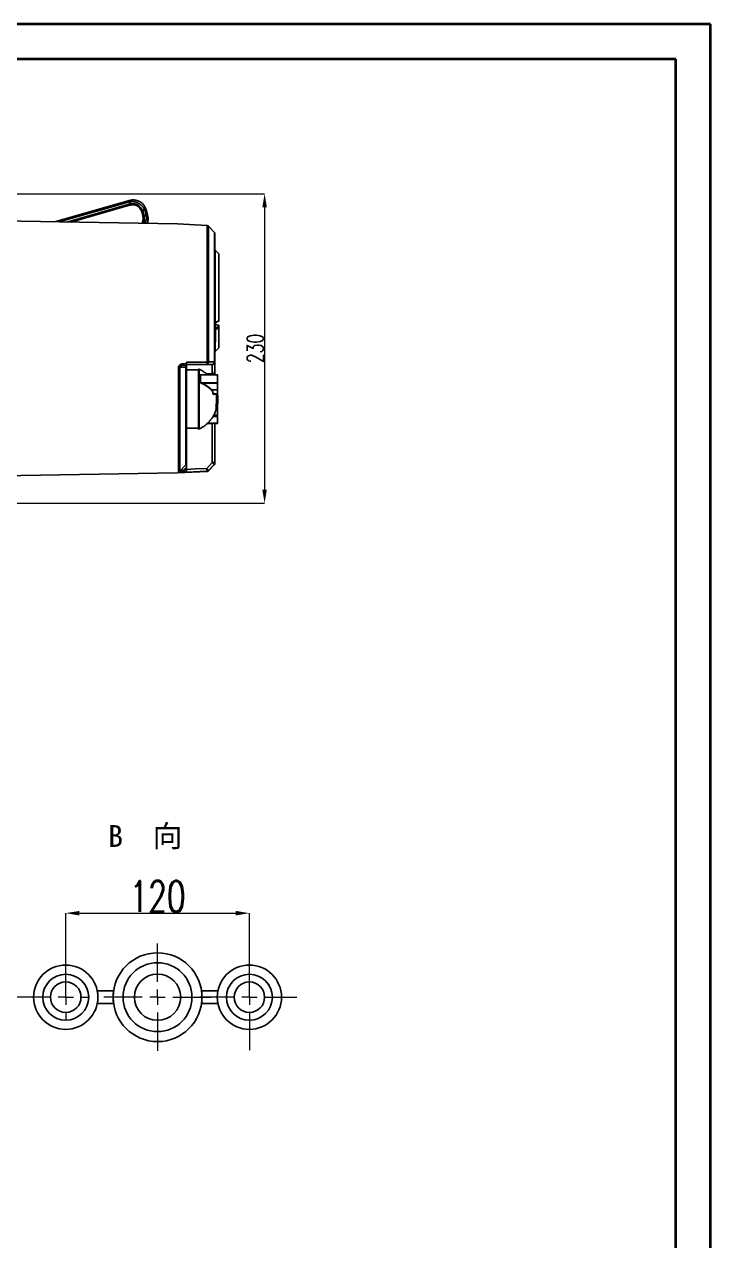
# Model space of a CAD drawing. Header units: millimetres. Extents: x 2251 to 4395, y 932 to 2449.
# Drawn here: x 3890 to 4395, y 1555 to 2449 of the extents above; entities that cross this region are included whole.
import ezdxf

# ---------------------------------------------------------------- set-up
doc = ezdxf.new("R2010")
doc.units = ezdxf.units.MM
doc.linetypes.add('CENTER2', pattern=[28.575, 19.05, -3.175, 3.175, -3.175])
for name, color, linetype, lineweight in [('AM_5', 3, 'Continuous', 25), ('AM_BOR', 7, 'Continuous', 50), ('FORMAT', 7, 'Continuous', 18), ('中心线', 1, 'CENTER2', 13), ('文字', 7, 'Continuous', 13), ('标注', 3, 'Continuous', 13), ('粗实线', 7, 'Continuous', 40)]:
    doc.layers.add(name, color=color, linetype=linetype, lineweight=lineweight)
doc.styles.add('SLDTEXTSTYLE1', font='txt.shx', dxfattribs={"width": 0.7, "bigfont": 'gbcbig.shx'})
doc.styles.add('STYLE1', font='txt.shx', dxfattribs={"width": 0.8, "height": 3, "bigfont": 'hzdx.shx'})
doc.dimstyles.new('SLDDIMSTYLE12$0', dxfattribs={"dimtxt": 12, "dimasz": 10, "dimexe": 0, "dimexo": 0.0625, "dimgap": 0.875, "dimtad": 1, "dimdec": 1, "dimlfac": 1.8, "dimrnd": 1e-09, "dimzin": 12, "dimdsep": 46, "dimtxsty": 'SLDTEXTSTYLE1', "dimcen": 0.09, "dimdle": 8.16, "dimclrd": 3, "dimclre": 3, "dimadec": 0, "dimazin": 3, "dimtfac": 1, "dimtdec": 1, "dimtofl": 0, "dimtmove": 0, "dimatfit": 3, "dimfxl": 0, "dimfrac": 2, "dimtolj": 1, "dimlwd": 5, "dimlwe": 5, "dimarcsym": 0})

# ---------------------------------------------------------------- blocks, each defined once
blk = doc.blocks.new('*D78')
at = {"layer": 'AM_5', "color": 3, "lineweight": 5, "transparency": 16777216}
blk.add_line((3871.39, 2324.04), (4066.81, 2324.04), dxfattribs=at)
at = {"layer": 'AM_5', "color": 3, "linetype": 'Continuous', "lineweight": 5, "transparency": 16777216}
for p, q in [((4066.81, 2314.04), (4066.81, 2106.61)), ((3871.39, 2096.61), (4066.81, 2096.61))]:
    blk.add_line(p, q, dxfattribs=at)
at = {"layer": 'AM_5', "color": 3, "transparency": 16777216}
for points in [[(4065.14, 2314.04), (4068.48, 2314.04), (4066.81, 2324.04)], [(4065.14, 2106.61), (4068.48, 2106.61), (4066.81, 2096.61)]]:
    blk.add_solid(points, dxfattribs=at)
at = {"layer": 'Defpoints', "color": 0, "transparency": 16777216}
for p in [(3871.33, 2324.04), (3871.33, 2096.61), (4066.81, 2096.61)]:
    blk.add_point(p, dxfattribs=at)
at = {"layer": 'AM_5', "color": 0, "transparency": 16777216, "insert": (4059.93, 2210.33), "char_height": 12, "attachment_point": 5, "rotation": 90, "style": 'SLDTEXTSTYLE1'}
blk.add_mtext('\\A1;230', dxfattribs=at)
blk = doc.blocks.new('rA3')
at = {"layer": '粗实线'}
for p, q in [((753.38, 421.26), (333.38, 421.26)), ((753.38, 124.26), (753.38, 421.26)), ((748.38, 416.26), (358.38, 416.26)), ((748.38, 129.26), (748.38, 416.26))]:
    blk.add_line(p, q, dxfattribs=at)
blk = doc.blocks.new('SW_CENTERMARKSYMBOL_14')
at = {"layer": 'FORMAT', "color": 0}
for p, q in [((0, 2), (0, 7)), ((-2, 0), (-7, 0)), ((0, 0), (-1, 0)), ((0, 0), (0, 1)), ((0, 0), (0, -1)), ((0, 0), (1, 0)), ((2, 0), (7, 0)), ((0, -2), (0, -7))]:
    blk.add_line(p, q, dxfattribs=at)
blk = doc.blocks.new('SW_CENTERMARKSYMBOL_15')
at = {"layer": 'FORMAT', "color": 0}
for p, q in [((0, 2), (0, 5)), ((-2, 0), (-6.49, 0)), ((0, 0), (-1, 0)), ((0, 0), (0, 1)), ((0, 0), (0, -1)), ((0, 0), (1, 0)), ((2, 0), (6.2, 0)), ((0, -2), (0, -6.94))]:
    blk.add_line(p, q, dxfattribs=at)
blk = doc.blocks.new('SW_CENTERMARKSYMBOL_16')
at = {"layer": 'FORMAT', "color": 0}
for p, q in [((0, 2), (0, 3)), ((-2, 0), (-8.18, 0)), ((0, 0), (-1, 0)), ((0, 0), (0, 1)), ((0, 0), (0, -1)), ((0, 0), (1, 0)), ((2, 0), (3, 0)), ((0, -2), (0, -3))]:
    blk.add_line(p, q, dxfattribs=at)
blk = doc.blocks.new('*D76')
at = {"layer": 'Defpoints', "color": 0, "transparency": 16777216}
for p in [(4055.63, 1795.29), (3920.63, 1733.55), (4055.63, 1733.55)]:
    blk.add_point(p, dxfattribs=at)
at = {"layer": '标注', "color": 3, "lineweight": 5, "transparency": 16777216}
blk.add_line((3920.63, 1733.61), (3920.63, 1795.29), dxfattribs=at)
at = {"layer": '标注', "color": 3, "linetype": 'Continuous', "lineweight": 5, "transparency": 16777216}
for p, q in [((3930.63, 1795.29), (4045.63, 1795.29)), ((4055.63, 1733.61), (4055.63, 1795.29))]:
    blk.add_line(p, q, dxfattribs=at)
at = {"layer": '标注', "color": 3, "transparency": 16777216}
for points in [[(3930.63, 1796.95), (3930.63, 1793.62), (3920.63, 1795.29)], [(4045.63, 1796.95), (4045.63, 1793.62), (4055.63, 1795.29)]]:
    blk.add_solid(points, dxfattribs=at)
at = {"layer": '标注', "color": 0, "transparency": 16777216, "insert": (3988.13, 1807.59), "char_height": 10, "attachment_point": 5, "style": 'SLDTEXTSTYLE1'}
blk.add_mtext('\\A1;{\\H2.28571x;120}', dxfattribs=at)

msp = doc.modelspace()

# ---------------------------------------------------------------- linework, layer by layer
at = {"color": 7, "linetype": 'Continuous', "lineweight": 25}
for p, q in [((3912.341, 2303.385), (3967.298, 2319.143)), ((3967.574, 2318.188), (3915.74, 2303.325)), ((3921.538, 2303.224), (3967.37, 2316.366)), ((3967.59, 2315.597), (3924.271, 2303.176)), ((3967.298, 2319.143), (3969.105, 2319.485)), ((3968.477, 2318.359), (3967.37, 2316.366)), ((3967.574, 2318.188), (3968.477, 2318.359)), ((3977.212, 2308.161), (3976.496, 2310.661)), ((3977.265, 2310.88), (3978.372, 2312.874)), ((3977.981, 2308.381), (3977.265, 2310.88)), ((3979.979, 2307.269), (3977.981, 2308.381)), ((3978.372, 2312.874), (3978.706, 2312.017)), ((3978.706, 2312.017), (3979.808, 2308.172)), ((3979, 2314), (3979.667, 2312.286)), ((3980.77, 2308.441), (3979.667, 2312.286)), ((3979.808, 2308.172), (3979.979, 2307.269)), ((3980.77, 2308.441), (3981.112, 2306.635)), ((4002.818, 2301.805), (3873.292, 2304.066)), ((3981.157, 2305.679), (3981.157, 2305.685)), ((4024.546, 2300.666), (4002.818, 2301.805)), ((4029.88, 2295.644), (4025.556, 2300.201)), ((4033.145, 2279.839), (4030.438, 2282.556)), ((4033.145, 2230.693), (4033.145, 2279.839)), ((4033.292, 2279.487), (4033.292, 2276.9)), ((4030.292, 2275.223), (4030.292, 2274.87)), ((4030.291, 2228.973), (4030.298, 2229.045)), ((4030.291, 2225.282), (4030.291, 2228.997)), ((4030.291, 2228.792), (4030.791, 2228.792)), ((4030.291, 2228.665), (4030.791, 2228.665)), ((4030.291, 2228.601), (4030.791, 2228.601)), ((4030.319, 2228.409), (4030.791, 2228.409)), ((4030.438, 2229.333), (4033.145, 2230.693)), ((4030.57, 2229.169), (4033.015, 2230.395)), ((4030.57, 2229.169), (4033.015, 2230.395)), ((4030.791, 2228.665), (4030.791, 2228.792)), ((4030.791, 2228.413), (4030.791, 2228.665)), ((4030.791, 2228.409), (4030.791, 2228.601)), ((4030.791, 2227.993), (4030.791, 2228.409)), ((4030.791, 2228.282), (4030.791, 2228.409)), ((4030.791, 2227.993), (4030.791, 2228.282)), ((4030.791, 2227.993), (4032.791, 2227.525)), ((4032.791, 2227.525), (4030.791, 2227.993)), ((4030.791, 2227.993), (4030.791, 2225.341)), ((4030.791, 2225.076), (4032.791, 2226.079)), ((4032.791, 2226.079), (4032.791, 2227.525)), ((4033.023, 2227.469), (4032.837, 2227.547)), ((4033.023, 2227.469), (4032.837, 2227.547)), ((4033.227, 2227.227), (4033.255, 2227.145)), ((4033.275, 2227.086), (4033.259, 2227.151)), ((4033.275, 2227.071), (4033.291, 2226.939)), ((4033.291, 2230.842), (4033.291, 2232.136)), ((4033.291, 2225.646), (4033.291, 2226.939)), ((4030.291, 2225.341), (4030.791, 2225.341)), ((4030.291, 2225.204), (4030.791, 2225.204)), ((4030.291, 2224.792), (4030.791, 2224.792)), ((4030.291, 2223.356), (4030.791, 2223.356)), ((4030.291, 2215.874), (4030.291, 2218.618)), ((4030.291, 2217.173), (4030.791, 2217.173)), ((4030.791, 2224.264), (4033.145, 2225.443)), ((4030.791, 2225.204), (4030.791, 2225.341)), ((4030.791, 2224.792), (4030.791, 2225.204)), ((4030.791, 2217.173), (4030.791, 2223.356)), ((4033.145, 2210.679), (4033.145, 2225.443)), ((4030.291, 2215.737), (4030.791, 2215.737)), ((4030.291, 2215.325), (4030.791, 2215.325)), ((4030.291, 2215.309), (4030.791, 2215.309)), ((4030.291, 2215.188), (4030.791, 2215.188)), ((4030.438, 2215.188), (4030.438, 2207.972)), ((4030.438, 2207.972), (4033.145, 2210.679)), ((4030.791, 2215.325), (4030.791, 2215.737)), ((4007.426, 2199.107), (4009.291, 2199.14)), ((4009.291, 2199.14), (4009.291, 2200.316)), ((4009.291, 2200.316), (4024.545, 2200.314)), ((4024.546, 2200.332), (4024.545, 2200.314)), ((4025.551, 2200.314), (4025.555, 2200.383)), ((4025.555, 2200.383), (4029.878, 2200.375)), ((4029.878, 2200.375), (4029.879, 2200.415)), ((4030.291, 2200.535), (4030.285, 2200.375)), ((4004.555, 2196.419), (4008.879, 2196.502)), ((4006.892, 2197.766), (4007.386, 2197.814)), ((4007.053, 2197.744), (4007.373, 2197.792)), ((4007.373, 2197.792), (4009.291, 2197.825)), ((4009.291, 2198.536), (4024.242, 2198.535)), ((4009.291, 2196.351), (4009.291, 2197.526)), ((4018.291, 2194.62), (4009.291, 2194.62)), ((4018.791, 2195.12), (4018.291, 2195.12)), ((4018.291, 2195.12), (4018.291, 2157.564)), ((4018.791, 2195.12), (4018.791, 2157.564)), ((4019.712, 2185.168), (4019.712, 2190.956)), ((4032.091, 2190.97), (4019.806, 2190.97)), ((4019.807, 2190.936), (4019.807, 2185.155)), ((4019.807, 2190.936), (4032.091, 2190.936)), ((4028.291, 2191.584), (4024.065, 2191.584)), ((4024.242, 2198.535), (4024.47, 2198.597)), ((4024.242, 2198.535), (4024.287, 2198.588)), ((4028.291, 2198.535), (4024.242, 2198.535)), ((4028.291, 2198.535), (4028.291, 2191.584)), ((4030.291, 2194.284), (4030.291, 2190.97)), ((4032.091, 2190.97), (4032.091, 2190.912)), ((4032.091, 2190.936), (4032.091, 2190.97)), ((4032.091, 2185.155), (4032.091, 2190.936)), ((4032.291, 2187.736), (4032.291, 2190.77)), ((4032.291, 2188.181), (4032.291, 2190.77)), ((4019.807, 2185.155), (4032.091, 2185.155)), ((4020.378, 2184.901), (4032.091, 2184.901)), ((4032.091, 2184.901), (4032.091, 2185.155)), ((4032.091, 2179.969), (4032.091, 2184.901)), ((4032.291, 2185.043), (4032.291, 2188.181)), ((4032.291, 2180.11), (4032.291, 2185.043)), ((4027.911, 2179.969), (4032.091, 2179.969)), ((4032.091, 2177.044), (4029.066, 2177.044)), ((4029.442, 2176.595), (4029.195, 2176.563)), ((4029.365, 2176.787), (4032.091, 2176.787)), ((4029.368, 2176.791), (4029.488, 2176.807)), ((4029.368, 2176.791), (4032.091, 2176.791)), ((4031.488, 2169.791), (4031.488, 2176.791)), ((4031.491, 2166.12), (4031.491, 2176.787)), ((4032.091, 2179.969), (4032.091, 2177.044)), ((4032.091, 2176.849), (4032.091, 2177.044)), ((4032.091, 2176.791), (4032.091, 2176.849)), ((4032.091, 2176.787), (4032.091, 2176.791)), ((4031.08, 2168.877), (4031.488, 2169.791)), ((4031.488, 2166.962), (4031.08, 2166.049)), ((4031.155, 2166.962), (4031.488, 2166.962)), ((4031.456, 2166.12), (4031.491, 2166.12)), ((4031.488, 2166.12), (4031.488, 2166.962)), ((4031.991, 2167.074), (4032.291, 2167.074)), ((4032.091, 2161.217), (4032.091, 2169.453)), ((4032.291, 2169.233), (4032.291, 2169.249)), ((4018.291, 2157.564), (4018.291, 2151.12)), ((4018.791, 2157.564), (4018.791, 2151.12)), ((4024.743, 2155.269), (4032.091, 2155.269)), ((4024.805, 2155.328), (4032.091, 2155.328)), ((4028.291, 2155.269), (4028.291, 2126.494)), ((4032.091, 2160.261), (4028.846, 2160.261)), ((4029.285, 2161.022), (4032.091, 2161.022)), ((4029.368, 2161.217), (4032.091, 2161.217)), ((4030.291, 2155.269), (4030.291, 2126.294)), ((4032.091, 2161.081), (4032.091, 2161.217)), ((4032.091, 2161.022), (4032.091, 2161.081)), ((4032.091, 2161.03), (4032.091, 2161.022)), ((4032.091, 2161.022), (4032.091, 2160.261)), ((4032.091, 2155.328), (4032.091, 2160.261)), ((4032.091, 2155.269), (4032.091, 2155.328)), ((4032.091, 2155.304), (4032.091, 2155.269)), ((4032.291, 2158.058), (4032.291, 2161.197)), ((4032.291, 2160.402), (4032.291, 2160.907)), ((4032.291, 2155.469), (4032.291, 2160.402)), ((4032.291, 2155.469), (4032.291, 2158.058)), ((4009.291, 2151.62), (4018.291, 2151.62)), ((4018.291, 2151.12), (4018.791, 2151.12)), ((3873.291, 2116.586), (4002.817, 2118.846)), ((4002.817, 2118.846), (4024.545, 2119.984)), ((4008.879, 2124.721), (4004.555, 2120.135)), ((4007.439, 2121.044), (4009.291, 2123.009)), ((4009.291, 2119.646), (4007.492, 2119.554)), ((4009.291, 2121.139), (4009.291, 2123.009)), ((4024.545, 2120.234), (4009.291, 2119.432)), ((4009.291, 2119.432), (4009.291, 2119.646)), ((4024.242, 2122.215), (4028.291, 2126.494)), ((4024.545, 2120.234), (4024.545, 2120.233)), ((4024.545, 2119.984), (4024.545, 2120.233)), ((4025.555, 2120.697), (4025.553, 2120.699)), ((4029.878, 2125.266), (4025.555, 2120.697)), ((4025.555, 2120.45), (4029.879, 2125.006)), ((4025.555, 2120.45), (4025.555, 2120.697)), ((4029.879, 2125.265), (4029.878, 2125.266)), ((4029.879, 2125.265), (4029.879, 2125.006)), ((4030.288, 2126.296), (4030.291, 2126.294))]:
    msp.add_line(p, q, dxfattribs=at)
at = {"color": 7, "linetype": 'Continuous', "lineweight": 25, "flags": 128}
for points in [[(4024.546, 2200.332), (4024.546, 2205.94), (4024.546, 2211.565), (4024.546, 2217.185), (4024.546, 2222.778), (4024.546, 2228.323), (4024.546, 2233.799), (4024.546, 2239.183), (4024.546, 2244.456), (4024.546, 2249.596), (4024.546, 2254.584), (4024.546, 2259.4), (4024.546, 2264.026), (4024.546, 2268.444), (4024.546, 2272.636), (4024.546, 2276.587), (4024.546, 2280.28), (4024.546, 2283.703), (4024.546, 2286.841), (4024.546, 2289.682), (4024.546, 2292.215), (4024.546, 2294.431), (4024.546, 2296.321), (4024.546, 2297.877), (4024.546, 2299.094), (4024.546, 2299.966), (4024.546, 2300.491), (4024.546, 2300.666)], [(4025.555, 2200.383), (4025.555, 2206.068), (4025.555, 2211.769), (4025.555, 2217.465), (4025.556, 2223.132), (4025.556, 2228.748), (4025.556, 2234.289), (4025.556, 2239.734), (4025.556, 2245.061), (4025.556, 2250.248), (4025.556, 2255.273), (4025.556, 2260.119), (4025.556, 2264.763), (4025.556, 2269.189), (4025.556, 2273.377), (4025.556, 2277.312), (4025.556, 2280.977), (4025.556, 2284.357), (4025.556, 2287.44), (4025.556, 2290.212), (4025.556, 2292.663), (4025.556, 2294.782), (4025.556, 2296.561), (4025.556, 2297.993), (4025.556, 2299.072), (4025.556, 2299.794), (4025.556, 2300.155), (4025.556, 2300.201)], [(4029.88, 2295.644), (4029.88, 2295.465), (4029.88, 2294.927), (4029.88, 2294.032), (4029.88, 2292.786), (4029.88, 2291.192), (4029.88, 2289.258), (4029.88, 2286.992), (4029.88, 2284.403), (4029.88, 2281.502), (4029.88, 2278.302), (4029.88, 2274.815), (4029.88, 2271.057), (4029.88, 2267.043), (4029.88, 2262.791), (4029.88, 2258.317), (4029.88, 2253.642), (4029.879, 2248.784), (4029.879, 2243.764), (4029.879, 2238.604), (4029.879, 2233.324), (4029.879, 2227.948), (4029.879, 2222.498), (4029.879, 2216.996), (4029.879, 2211.466), (4029.879, 2205.932), (4029.879, 2200.415)], [(4030.438, 2282.556), (4030.438, 2282.056), (4030.438, 2281.177), (4030.438, 2279.927), (4030.438, 2278.32), (4030.438, 2276.372), (4030.438, 2274.103), (4030.438, 2271.537), (4030.438, 2268.7), (4030.438, 2265.622), (4030.438, 2262.334), (4030.438, 2258.87), (4030.438, 2255.266), (4030.438, 2251.56), (4030.438, 2247.789), (4030.438, 2243.993), (4030.438, 2240.21), (4030.438, 2236.48), (4030.438, 2232.842), (4030.438, 2229.333)], [(4030.291, 2229.264), (4030.291, 2230.96), (4030.291, 2233.925), (4030.291, 2237.025), (4030.291, 2240.223), (4030.291, 2243.481), (4030.291, 2246.759), (4030.291, 2250.017), (4030.291, 2253.215), (4030.291, 2256.315), (4030.291, 2259.279), (4030.292, 2262.072), (4030.292, 2264.658), (4030.292, 2267.008), (4030.292, 2269.091), (4030.292, 2270.884), (4030.292, 2272.364), (4030.292, 2273.513), (4030.292, 2274.318), (4030.292, 2274.768), (4030.292, 2274.87)], [(4030.791, 2227.993), (4030.807, 2228.007), (4030.822, 2228.014), (4030.836, 2228.015), (4030.849, 2228.009), (4030.859, 2227.996), (4030.867, 2227.978)], [(4003.545, 2119.673), (4003.545, 2120.631), (4003.545, 2121.959), (4003.545, 2123.652), (4003.545, 2125.704), (4003.545, 2128.105), (4003.545, 2130.846), (4003.545, 2133.915), (4003.546, 2137.3), (4003.546, 2140.987), (4003.546, 2144.96), (4003.546, 2149.204), (4003.546, 2153.7), (4003.546, 2158.43), (4003.546, 2163.374), (4003.546, 2168.512), (4003.546, 2173.823), (4003.546, 2179.285), (4003.546, 2184.876), (4003.546, 2190.571), (4003.546, 2196.348)], [(4004.555, 2120.135), (4004.555, 2121.087), (4004.555, 2122.409), (4004.555, 2124.094), (4004.555, 2126.135), (4004.555, 2128.524), (4004.555, 2131.251), (4004.555, 2134.304), (4004.555, 2137.672), (4004.555, 2141.34), (4004.555, 2145.293), (4004.555, 2149.515), (4004.555, 2153.988), (4004.555, 2158.694), (4004.555, 2163.613), (4004.555, 2168.725), (4004.555, 2174.009), (4004.555, 2179.443), (4004.555, 2185.005), (4004.555, 2190.672), (4004.555, 2196.419)], [(4008.879, 2196.502), (4008.879, 2190.823), (4008.879, 2185.232), (4008.879, 2179.753), (4008.879, 2174.412), (4008.879, 2169.231), (4008.879, 2164.235), (4008.879, 2159.446), (4008.879, 2154.884), (4008.879, 2150.572), (4008.879, 2146.527), (4008.879, 2142.769), (4008.879, 2139.313), (4008.879, 2136.176), (4008.879, 2133.371), (4008.879, 2130.912), (4008.879, 2128.808), (4008.879, 2127.071), (4008.879, 2125.706), (4008.879, 2124.721)], [(4009.291, 2194.62), (4009.291, 2194.551), (4009.291, 2194.155), (4009.291, 2193.413), (4009.291, 2192.339), (4009.291, 2190.949), (4009.291, 2189.266), (4009.291, 2187.317), (4009.291, 2185.136), (4009.291, 2182.758), (4009.291, 2180.221), (4009.291, 2177.568), (4009.291, 2174.841), (4009.291, 2172.087), (4009.291, 2169.349), (4009.291, 2166.673), (4009.291, 2164.103), (4009.291, 2161.681), (4009.291, 2159.447), (4009.291, 2157.438), (4009.291, 2155.686), (4009.291, 2154.22), (4009.291, 2153.064), (4009.291, 2152.238), (4009.291, 2151.755), (4009.291, 2151.62)], [(4032.091, 2185.155), (4032.13, 2185.152), (4032.168, 2185.146), (4032.202, 2185.136), (4032.233, 2185.122), (4032.257, 2185.105), (4032.276, 2185.085), (4032.287, 2185.064), (4032.291, 2185.043)], [(4009.291, 2121.139), (4008.254, 2121.086), (4007.439, 2121.044)], [(4024.242, 2122.215), (4015.869, 2121.775), (4009.291, 2121.429)]]:
    msp.add_lwpolyline(points, dxfattribs=at)
at = {"color": 7, "linetype": 'Continuous', "lineweight": 25}
for centre, radius, start, end in [((4024.468, 2299.168), 1.5, 43.499688, 86.999689), ((4028.792, 2294.612), 1.5, 359.999688, 43.499688), ((4030.789, 2282.908), 0.498, 180.016099, 225.117046), ((4032.794, 2279.486), 0.497, 0.018818, 45.136394), ((4032.792, 2279.487), 0.5, 359.999688, 44.795922), ((4030.485, 2229.14), 0.198, 103.884157, 168.008957), ((4032.831, 2227.499), 0.0477, 83.569529, 147.173283), ((4032.823, 2225.61), 0.47, 4.401638, 93.810949), ((4033.026, 2227.442), 0.0277, 97.120508, 149.187288), ((4032.791, 2230.842), 0.5, 296.630121, 359.999688), ((4033.099, 2230.884), 0.197, 283.446815, 347.663208), ((4030.678, 2225.51), 0.386, 180.219672, 206.015382), ((4033.043, 2225.672), 0.25, 294.151262, 354.20295), ((4030.791, 2207.618), 0.5, 134.999688, 179.999688), ((4032.791, 2211.032), 0.5, 314.999688, 359.999688), ((4001.176, 2198.697), 6.263, 351.68842, 3.755699), ((4025.048, 2210.187), 9.886, 267.082998, 272.916374), ((4024.556, 2210.049), 9.717, 269.937468, 275.900598), ((4030.081, 2202.205), 1.842, 263.65489, 276.344486), ((4029.922, 2201.036), 0.622, 266.060116, 306.402624), ((4003.555, 2203.411), 7.063, 269.92223, 278.138723), ((4010.554, 2196.423), 1.677, 138.870293, 177.29865), ((4019.807, 2191.169), 0.233, 246.022236, 270.18014), ((4032.107, 2190.751), 0.185, 5.85563, 94.849599), ((4019.806, 2185.486), 0.331, 253.519876, 270.278324), ((4020.764, 2184.598), 0.49, 141.829258, 172.120898), ((4011.698, 2163.411), 22.921, 45.547223, 68.015613), ((4032.116, 2185.078), 0.179, 261.950222, 348.577936), ((4028.045, 2179.694), 0.305, 116.010002, 165.059265), ((4029.038, 2177.51), 0.467, 252.264657, 273.464573), ((4029.388, 2176.596), 0.196, 95.789009, 189.850343), ((4032.116, 2180.145), 0.179, 261.950222, 348.577936), ((4032.137, 2176.817), 0.232, 48.458885, 101.560817), ((4032.091, 2176.991), 0.2, 269.987218, 359.987213), ((4032.091, 2176.987), 0.2, 269.999688, 359.999688), ((4019.562, 2167.463), 11.604, 352.999328, 7.000049), ((4032.141, 2162.916), 1.7, 268.315682, 275.063436), ((4032.095, 2161.226), 0.196, 268.95412, 358.91449), ((4032.116, 2160.437), 0.179, 261.950222, 348.577936), ((4032.116, 2155.505), 0.179, 261.950222, 348.577936), ((4032.107, 2155.488), 0.185, 265.149777, 354.143747), ((4003.468, 2121.177), 1.506, 272.929592, 316.193087), ((3980.756, 2119.362), 26.736, 0.412395, 3.608609), ((4017.411, 2132.981), 11.875, 224.069657, 226.858184), ((4024.463, 2121.736), 1.504, 273.137915, 316.448557), ((4024.467, 2121.733), 1.502, 272.977262, 316.402157), ((4024.467, 2121.482), 1.5, 272.999688, 316.499688), ((4028.786, 2126.297), 1.502, 316.655435, 359.931586), ((4028.798, 2126.295), 1.493, 316.393454, 359.985939), ((4028.791, 2126.039), 1.5, 316.499688, 359.999688)]:
    msp.add_arc(centre, radius, start, end, dxfattribs=at)
for points in [[(3967.298, 2319.143), (3967.311, 2319.101), (3967.335, 2319.016), (3967.494, 2318.464), (3967.574, 2318.188)], [(3967.59, 2315.597), (3967.569, 2315.672), (3967.526, 2315.82), (3967.466, 2316.03), (3967.411, 2316.22), (3967.384, 2316.317), (3967.37, 2316.366)], [(3977.265, 2310.88), (3977.216, 2310.867), (3977.119, 2310.839), (3976.929, 2310.785), (3976.719, 2310.725), (3976.57, 2310.682), (3976.496, 2310.661)], [(3977.981, 2308.381), (3977.933, 2308.367), (3977.836, 2308.34), (3977.646, 2308.286), (3977.435, 2308.225), (3977.287, 2308.183), (3977.212, 2308.161)], [(3979.667, 2312.286), (3979.624, 2312.275), (3979.537, 2312.253), (3978.983, 2312.096), (3978.706, 2312.017)], [(3980.77, 2308.441), (3980.726, 2308.43), (3980.64, 2308.407), (3980.086, 2308.25), (3979.808, 2308.172)], [(4030.292, 2294.612), (4030.292, 2294.521), (4030.292, 2294.341), (4030.292, 2292.886), (4030.292, 2290.581), (4030.292, 2287.366), (4030.292, 2283.3), (4030.292, 2278.423), (4030.292, 2272.789), (4030.292, 2266.461), (4030.291, 2259.509), (4030.291, 2252.011), (4030.291, 2244.05), (4030.291, 2235.714), (4030.291, 2227.096), (4030.291, 2218.294), (4030.291, 2209.395), (4030.291, 2203.489), (4030.291, 2200.535)], [(4033.292, 2279.487), (4033.292, 2279.319), (4033.292, 2278.985), (4033.292, 2277.867), (4033.292, 2276.318), (4033.292, 2274.313), (4033.292, 2271.895), (4033.292, 2269.094), (4033.292, 2265.952), (4033.291, 2262.513), (4033.291, 2258.827), (4033.291, 2254.947), (4033.291, 2250.929), (4033.291, 2246.83), (4033.291, 2242.709), (4033.291, 2238.63), (4033.291, 2234.631), (4033.291, 2232.105), (4033.291, 2230.842)], [(4030.291, 2228.526), (4030.296, 2228.479), (4030.306, 2228.386), (4030.37, 2228.309), (4030.403, 2228.27)], [(4033.291, 2225.646), (4033.291, 2224.551), (4033.291, 2222.359), (4033.291, 2219.478), (4033.291, 2216.948), (4033.291, 2214.832), (4033.291, 2213.15), (4033.291, 2211.94), (4033.291, 2211.175), (4033.291, 2211.08), (4033.291, 2211.032)], [(4030.291, 2200.535), (4030.291, 2200.457), (4030.291, 2200.302), (4030.291, 2199.034), (4030.291, 2197.103), (4030.291, 2195.224), (4030.291, 2194.284)], [(4020.378, 2184.901), (4021.82, 2184.221), (4024.704, 2182.862), (4026.842, 2180.933), (4027.911, 2179.969)]]:
    msp.add_open_spline(points, degree=3, dxfattribs=at)
for points, knots in [([(3967.37, 2316.366), (3968.49, 2316.548), (3970.575, 2316.887), (3973.568, 2315.912), (3975.997, 2313.894), (3976.82, 2311.937), (3977.265, 2310.88)], [0, 0, 0, 0, 0.2680966, 0.49882268, 0.72946368, 1, 1, 1, 1]), ([(3976.496, 2310.661), (3976.118, 2311.64), (3975.58, 2313.038), (3974.246, 2314.434), (3973.169, 2315.189), (3971.956, 2315.697), (3970.073, 2316.079), (3968.611, 2315.795), (3967.59, 2315.597)], [0, 0, 0, 0, 0.2715623, 0.3875926, 0.5011305, 0.6146375, 0.7308194, 1, 1, 1, 1]), ([(3969.105, 2319.485), (3968.978, 2319.426), (3968.723, 2319.308), (3968.559, 2318.677), (3968.477, 2318.359)], [0, 0, 0, 0, 0.4968674, 1, 1, 1, 1]), ([(3978.372, 2312.874), (3977.8, 2313.675), (3976.673, 2315.252), (3974.189, 2317.013), (3971.385, 2318.181), (3969.453, 2318.299), (3968.477, 2318.359)], [0, 0, 0, 0, 0.2541572, 0.5000143, 0.7476258, 1, 1, 1, 1]), ([(3969.105, 2319.485), (3970.127, 2319.493), (3972.135, 2319.508), (3974.966, 2318.391), (3977.414, 2316.582), (3978.465, 2314.87), (3979, 2314)], [0, 0, 0, 0, 0.2543758, 0.4999836, 0.7457388, 1, 1, 1, 1]), ([(3976.526, 2302.264), (3976.607, 2302.375), (3976.944, 2302.836), (3977.301, 2303.799), (3977.7, 2305.673), (3977.413, 2307.138), (3977.212, 2308.161)], [0, 0, 0, 0, 0.0674485, 0.2795451, 0.496596, 1, 1, 1, 1]), ([(3977.981, 2308.381), (3978.137, 2307.28), (3978.428, 2305.233), (3977.98, 2302.999), (3977.351, 2302.256), (3977.345, 2302.25)], [0, 0, 0, 0, 0.53543802, 0.99577551, 1, 1, 1, 1]), ([(3979, 2314), (3979.016, 2313.861), (3979.048, 2313.583), (3978.598, 2313.11), (3978.372, 2312.874)], [0, 0, 0, 0, 0.5000023, 1, 1, 1, 1]), ([(3979.979, 2307.269), (3979.935, 2306.281), (3979.856, 2304.554), (3979.101, 2302.923), (3978.777, 2302.225)], [0, 0, 0, 0, 0.5719725, 1, 1, 1, 1]), ([(3981.112, 2306.635), (3981.052, 2306.763), (3980.931, 2307.02), (3980.298, 2307.186), (3979.979, 2307.269)], [0, 0, 0, 0, 0.4968676, 1, 1, 1, 1]), ([(3981.112, 2306.635), (3981.154, 2305.604), (3981.216, 2304.066), (3980.611, 2302.659), (3980.412, 2302.196)], [0, 0, 0, 0, 0.6705708, 1, 1, 1, 1]), ([(3980.414, 2302.196), (3980.619, 2302.656), (3981.112, 2303.763), (3981.077, 2304.975), (3981.057, 2305.684)], [0, 0, 0, 0, 0.4149051, 1, 1, 1, 1]), ([(4033.291, 2245.325), (4033.291, 2246.58), (4033.291, 2249.089), (4033.291, 2252.8), (4033.291, 2255.524), (4033.291, 2257.314), (4033.291, 2258.235), (4033.291, 2259.142), (4033.291, 2260.036), (4033.291, 2260.915), (4033.291, 2261.505), (4033.291, 2261.918), (4033.291, 2262.394), (4033.291, 2263.108), (4033.291, 2263.924), (4033.292, 2264.633), (4033.292, 2265.316), (4033.292, 2266.001), (4033.292, 2266.488), (4033.292, 2267.225), (4033.292, 2268.108), (4033.292, 2269.276), (4033.292, 2270.257), (4033.292, 2271.094), (4033.292, 2271.737), (4033.292, 2272.247), (4033.292, 2272.681), (4033.292, 2273.094), (4033.292, 2273.497), (4033.292, 2273.774), (4033.292, 2274.152), (4033.292, 2274.571), (4033.292, 2275.093), (4033.292, 2275.531), (4033.292, 2275.855), (4033.292, 2276.086), (4033.292, 2276.247), (4033.292, 2276.393), (4033.292, 2276.49), (4033.292, 2276.567), (4033.292, 2276.644), (4033.292, 2276.748), (4033.292, 2276.838), (4033.292, 2276.883), (4033.292, 2276.9)], [0, 0, 0, 0, 0.0803647, 0.1607294, 0.2410941, 0.2624684, 0.283842, 0.3052151, 0.3265873, 0.3479574, 0.3693255, 0.3704427, 0.3788854, 0.405204, 0.4251182, 0.4428013, 0.4618483, 0.4808946, 0.4999402, 0.5035205, 0.5449145, 0.57896, 0.6143836, 0.643615, 0.6685119, 0.6871043, 0.7041218, 0.7223404, 0.7405585, 0.758776, 0.762108, 0.7964253, 0.8245029, 0.853496, 0.8824879, 0.8971785, 0.9118685, 0.9265578, 0.9412466, 0.9442716, 0.9541998, 0.9705965, 0.9890576, 1, 1, 1, 1]), ([(4033.291, 2237.146), (4033.291, 2237.307), (4033.291, 2237.78), (4033.291, 2238.277), (4033.291, 2238.753), (4033.291, 2239.309), (4033.291, 2240.153), (4033.291, 2241.113), (4033.291, 2242.8), (4033.291, 2244.191), (4033.291, 2245.325)], [0, 0, 0, 0, 0.0605828, 0.1780059, 0.1845972, 0.2371842, 0.3838571, 0.4956302, 0.5891103, 1, 1, 1, 1]), ([(4033.291, 2232.136), (4033.291, 2232.431), (4033.291, 2233.023), (4033.291, 2233.925), (4033.291, 2234.758), (4033.291, 2235.294), (4033.291, 2235.523)], [0, 0, 0, 0, 0.267189, 0.5343632, 0.8015234, 1, 1, 1, 1]), ([(4030.422, 2228.271), (4030.394, 2228.298), (4030.338, 2228.352), (4030.313, 2228.416), (4030.301, 2228.447)], [0, 0, 0, 0, 0.5052965, 1, 1, 1, 1]), ([(4030.403, 2228.27), (4030.403, 2228.277), (4030.403, 2228.292), (4030.385, 2228.303), (4030.356, 2228.303), (4030.329, 2228.292), (4030.315, 2228.286)], [0, 0, 0, 0, 0.2336109, 0.4844564, 0.7436939, 1, 1, 1, 1]), ([(4030.32, 2229.018), (4030.325, 2229.017), (4030.346, 2229.015), (4030.413, 2229.076), (4030.515, 2229.136), (4030.567, 2229.167)], [0, 0, 0, 0, 0.1601422, 0.5688581, 1, 1, 1, 1]), ([(4030.403, 2228.27), (4030.427, 2228.24), (4030.48, 2228.177), (4030.611, 2228.07), (4030.719, 2228.024), (4030.791, 2227.993)], [0, 0, 0, 0, 0.233085, 0.4930073, 1, 1, 1, 1]), ([(4030.562, 2229.166), (4030.561, 2229.165), (4030.541, 2229.15), (4030.509, 2229.151), (4030.469, 2229.168), (4030.445, 2229.216), (4030.437, 2229.277), (4030.437, 2229.314), (4030.438, 2229.333)], [0, 0, 0, 0, 0.02846283, 0.31204876, 0.56943896, 0.79305666, 0.89635991, 1, 1, 1, 1]), ([(4032.791, 2227.525), (4032.831, 2227.517), (4032.904, 2227.504), (4032.972, 2227.471), (4033.003, 2227.456)], [0, 0, 0, 0, 0.5446681, 1, 1, 1, 1]), ([(4033.119, 2225.646), (4033.104, 2225.69), (4033.071, 2225.786), (4032.989, 2225.915), (4032.891, 2226.02), (4032.824, 2226.06), (4032.791, 2226.079)], [0, 0, 0, 0, 0.239538, 0.5175571, 0.7682031, 1, 1, 1, 1]), ([(4033.003, 2227.456), (4033.045, 2227.428), (4033.134, 2227.369), (4033.22, 2227.245), (4033.279, 2227.099), (4033.287, 2226.999), (4033.291, 2226.939)], [0, 0, 0, 0, 0.2427138, 0.5154318, 0.7146901, 1, 1, 1, 1]), ([(4033.003, 2227.403), (4033.045, 2227.378), (4033.134, 2227.325), (4033.219, 2227.214), (4033.279, 2227.083), (4033.287, 2226.993), (4033.291, 2226.939)], [0, 0, 0, 0, 0.2421389, 0.5153871, 0.7139591, 1, 1, 1, 1]), ([(4033.014, 2230.397), (4033.026, 2230.403), (4033.059, 2230.419), (4033.097, 2230.467), (4033.139, 2230.553), (4033.143, 2230.637), (4033.145, 2230.693)], [0, 0, 0, 0, 0.1405401, 0.3746799, 0.5898936, 1, 1, 1, 1]), ([(4033.273, 2227.091), (4033.274, 2227.088), (4033.291, 2227.04), (4033.291, 2226.988), (4033.291, 2226.939)], [0, 0, 0, 0, 0.0659147, 1, 1, 1, 1]), ([(4030.791, 2220.196), (4030.791, 2220.819), (4030.791, 2222.063), (4030.791, 2223.534), (4030.791, 2224.47), (4030.791, 2224.984), (4030.791, 2225.293), (4030.791, 2225.325), (4030.791, 2225.341)], [0, 0, 0, 0, 0.25015941, 0.49958066, 0.62466902, 0.74973011, 0.87480959, 1, 1, 1, 1]), ([(4030.791, 2223.356), (4030.791, 2223.678), (4030.791, 2224.082), (4030.791, 2224.51), (4030.791, 2224.692), (4030.791, 2224.752), (4030.791, 2224.792)], [0, 0, 0, 0, 0.4996211, 0.6251499, 0.7494732, 1, 1, 1, 1]), ([(4030.791, 2215.188), (4030.791, 2215.191), (4030.791, 2215.198), (4030.791, 2215.285), (4030.791, 2215.513), (4030.791, 2216.035), (4030.791, 2216.987), (4030.791, 2218.428), (4030.791, 2219.606), (4030.791, 2220.196)], [0, 0, 0, 0, 0.06265322, 0.12530292, 0.25030366, 0.37521459, 0.50021885, 0.74968949, 1, 1, 1, 1]), ([(4030.791, 2215.737), (4030.791, 2215.777), (4030.791, 2215.837), (4030.791, 2216.016), (4030.791, 2216.445), (4030.791, 2216.85), (4030.791, 2217.173)], [0, 0, 0, 0, 0.2505117, 0.3752446, 0.5001647, 1, 1, 1, 1]), ([(4033.145, 2225.443), (4033.145, 2225.476), (4033.145, 2225.541), (4033.128, 2225.611), (4033.119, 2225.646)], [0, 0, 0, 0, 0.4935537, 1, 1, 1, 1]), ([(4003.546, 2196.348), (4003.566, 2196.558), (4003.608, 2196.991), (4003.928, 2197.572), (4004.364, 2198.077), (4005.066, 2198.582), (4006.098, 2199.008), (4006.971, 2199.073), (4007.426, 2199.107)], [0, 0, 0, 0, 0.12078624, 0.24907603, 0.37313457, 0.50137525, 0.74046612, 1, 1, 1, 1]), ([(4009.291, 2197.825), (4009.291, 2197.832), (4009.291, 2197.846), (4009.291, 2197.961), (4009.291, 2198.198), (4009.291, 2198.611), (4009.291, 2198.966), (4009.291, 2199.14)], [0, 0, 0, 0, 0.150225, 0.2871088, 0.5005337, 0.7538342, 1, 1, 1, 1]), ([(4024.287, 2198.588), (4024.307, 2198.605), (4024.365, 2198.65), (4024.446, 2199.001), (4024.52, 2199.576), (4024.537, 2200.067), (4024.545, 2200.314)], [0, 0, 0, 0, 0.1562523, 0.4311744, 0.7127035, 1, 1, 1, 1]), ([(4024.47, 2198.597), (4024.547, 2198.612), (4024.782, 2198.657), (4025.123, 2199.002), (4025.443, 2199.576), (4025.515, 2200.066), (4025.551, 2200.314)], [0, 0, 0, 0, 0.138581, 0.419261, 0.7066865, 1, 1, 1, 1]), ([(4029.878, 2200.375), (4029.838, 2200.121), (4029.76, 2199.618), (4029.376, 2199.016), (4028.87, 2198.612), (4028.483, 2198.561), (4028.291, 2198.535)], [0, 0, 0, 0, 0.2577147, 0.5100976, 0.7565093, 1, 1, 1, 1]), ([(4030.285, 2200.375), (4030.24, 2200.137), (4030.148, 2199.645), (4029.705, 2199.066), (4029.204, 2198.732), (4028.733, 2198.565), (4028.445, 2198.546), (4028.291, 2198.535)], [0, 0, 0, 0, 0.24183895, 0.49912391, 0.70899919, 0.84445044, 1, 1, 1, 1]), ([(4004.555, 2196.419), (4004.557, 2196.486), (4004.56, 2196.62), (4004.644, 2196.814), (4004.774, 2196.988), (4005.117, 2197.302), (4005.893, 2197.651), (4006.623, 2197.709), (4007.053, 2197.744)], [0, 0, 0, 0, 0.0635988, 0.1268625, 0.1941501, 0.267332, 0.5677277, 1, 1, 1, 1]), ([(4008.879, 2196.502), (4008.985, 2196.484), (4009.153, 2196.455), (4009.271, 2196.401), (4009.284, 2196.368), (4009.291, 2196.351)], [0, 0, 0, 0, 0.4463965, 0.7099365, 1, 1, 1, 1]), ([(4009.291, 2197.526), (4009.291, 2197.615), (4009.291, 2197.791), (4009.291, 2197.814), (4009.291, 2197.825)], [0, 0, 0, 0, 0.5015357, 1, 1, 1, 1]), ([(4009.291, 2125.782), (4009.291, 2126.172), (4009.291, 2126.614), (4009.291, 2127.313), (4009.291, 2127.539), (4009.291, 2127.777), (4009.291, 2128.024), (4009.291, 2128.282), (4009.291, 2128.47), (4009.291, 2128.652), (4009.291, 2128.974), (4009.291, 2129.493), (4009.291, 2130.125), (4009.291, 2130.707), (4009.291, 2131.203), (4009.291, 2131.631), (4009.291, 2131.969), (4009.291, 2132.315), (4009.291, 2132.669), (4009.291, 2133.031), (4009.291, 2133.29), (4009.291, 2133.54), (4009.291, 2134.061), (4009.291, 2134.934), (4009.291, 2136.042), (4009.291, 2137.324), (4009.291, 2138.724), (4009.291, 2140.126), (4009.291, 2141.011), (4009.291, 2141.786), (4009.291, 2142.661), (4009.291, 2143.862), (4009.291, 2144.907), (4009.291, 2145.774), (4009.291, 2146.448), (4009.291, 2147.131), (4009.291, 2147.823), (4009.291, 2148.525), (4009.291, 2149.02), (4009.291, 2149.464), (4009.291, 2150.913), (4009.291, 2153.427), (4009.291, 2156.977), (4009.291, 2160.409), (4009.291, 2163.811), (4009.291, 2167.477), (4009.291, 2172.557), (4009.291, 2179.401), (4009.291, 2187.737), (4009.291, 2193.48), (4009.291, 2196.351)], [0, 0, 0, 0, 0.0669054, 0.0756699, 0.0844343, 0.0931986, 0.1019628, 0.110727, 0.119491, 0.1204246, 0.1282783, 0.1499631, 0.1666235, 0.1807533, 0.1958166, 0.2037808, 0.2117449, 0.219709, 0.2276731, 0.2356371, 0.2436011, 0.2444503, 0.2516161, 0.2765316, 0.2974645, 0.315335, 0.3470796, 0.3706379, 0.3847586, 0.3894352, 0.4071383, 0.4252052, 0.4432721, 0.4527358, 0.4621996, 0.4716633, 0.481127, 0.4905907, 0.5000544, 0.5009281, 0.5082098, 0.5573213, 0.596775, 0.6369947, 0.6768853, 0.7110643, 0.7564848, 0.8376565, 0.9188283, 1, 1, 1, 1]), ([(4024.785, 2190.97), (4024.77, 2190.986), (4024.151, 2191.632), (4022.75, 2192.714), (4020.791, 2194.089), (4019.433, 2194.77), (4018.852, 2195.062)], [0, 0, 0, 0, 0.0091918, 0.3708214, 0.7305516, 1, 1, 1, 1]), ([(4019.712, 2190.956), (4019.713, 2190.964), (4019.715, 2190.981), (4019.736, 2191.008), (4019.804, 2191.03), (4019.986, 2191.016), (4020.162, 2190.951), (4020.278, 2190.908)], [0, 0, 0, 0, 0.0577492, 0.1171536, 0.2515259, 0.5011744, 1, 1, 1, 1]), ([(4020.174, 2190.945), (4020.138, 2190.951), (4020.046, 2190.968), (4019.929, 2190.973), (4019.843, 2190.966), (4019.815, 2190.952), (4019.808, 2190.943), (4019.808, 2190.938), (4019.807, 2190.936)], [0, 0, 0, 0, 0.2547299, 0.6618691, 0.8675208, 0.9398473, 0.9708547, 1, 1, 1, 1]), ([(4030.291, 2194.284), (4030.268, 2193.977), (4030.221, 2193.362), (4029.899, 2192.64), (4029.524, 2192.148), (4029.17, 2191.847), (4028.756, 2191.629), (4028.446, 2191.599), (4028.291, 2191.584)], [0, 0, 0, 0, 0.249084, 0.4984155, 0.627822, 0.7492339, 0.8744041, 1, 1, 1, 1]), ([(4020.278, 2184.666), (4020.162, 2184.721), (4019.987, 2184.805), (4019.804, 2184.967), (4019.737, 2185.067), (4019.715, 2185.128), (4019.713, 2185.155), (4019.712, 2185.168)], [0, 0, 0, 0, 0.4973637, 0.7473602, 0.8823614, 0.9420119, 1, 1, 1, 1]), ([(4019.807, 2185.155), (4019.808, 2185.151), (4019.808, 2185.143), (4019.816, 2185.127), (4019.844, 2185.092), (4019.931, 2185.038), (4020.114, 2184.964), (4020.274, 2184.926), (4020.378, 2184.901)], [0, 0, 0, 0, 0.0199494, 0.0412107, 0.0909977, 0.2333785, 0.5006511, 1, 1, 1, 1]), ([(4032.291, 2185.006), (4032.291, 2185.098), (4032.291, 2185.28), (4032.291, 2185.654), (4032.291, 2185.838)], [0, 0, 0, 0, 0.5088221, 1, 1, 1, 1]), ([(4032.291, 2179.272), (4032.291, 2179.664), (4032.291, 2180.457), (4032.291, 2181.891), (4032.291, 2183.431), (4032.291, 2184.492), (4032.291, 2185.017)], [0, 0, 0, 0, 0.2473879, 0.5, 0.7526121, 1, 1, 1, 1]), ([(4028.896, 2177.065), (4028.872, 2177.328), (4028.825, 2177.853), (4028.556, 2178.612), (4028.195, 2179.273), (4027.898, 2179.606), (4027.75, 2179.773)], [0, 0, 0, 0, 0.24981235, 0.49984454, 0.75023976, 1, 1, 1, 1]), ([(4027.911, 2179.969), (4028.071, 2179.774), (4028.373, 2179.408), (4028.737, 2178.681), (4028.997, 2177.877), (4029.044, 2177.316), (4029.066, 2177.044)], [0, 0, 0, 0, 0.2650194, 0.5000669, 0.7573424, 1, 1, 1, 1]), ([(4029.195, 2176.563), (4029.162, 2176.571), (4029.096, 2176.588), (4029.015, 2176.684), (4028.96, 2176.784), (4028.926, 2176.873), (4028.902, 2176.969), (4028.898, 2177.033), (4028.896, 2177.065)], [0, 0, 0, 0, 0.24960183, 0.49829619, 0.62558928, 0.74862866, 0.87572186, 1, 1, 1, 1]), ([(4029.066, 2177.044), (4029.069, 2177.029), (4029.074, 2176.995), (4029.099, 2176.945), (4029.137, 2176.895), (4029.197, 2176.844), (4029.266, 2176.809), (4029.327, 2176.793), (4029.358, 2176.791), (4029.368, 2176.791)], [0, 0, 0, 0, 0.0985259, 0.2116632, 0.3444444, 0.5000064, 0.7493767, 0.9135439, 1, 1, 1, 1]), ([(4030.145, 2176.787), (4030.091, 2176.742), (4029.906, 2176.59), (4029.634, 2176.593), (4029.442, 2176.595)], [0, 0, 0, 0, 0.293654, 1, 1, 1, 1]), ([(4031.476, 2166.183), (4031.655, 2166.793), (4032.09, 2168.282), (4032.446, 2170.741), (4032.546, 2173.504), (4032.457, 2175.542), (4032.244, 2176.626), (4032.209, 2176.8)], [0, 0, 0, 0, 0.1773931, 0.4334028, 0.6911236, 0.9505096, 1, 1, 1, 1]), ([(4032.291, 2176.99), (4032.291, 2177.263), (4032.291, 2177.817), (4032.291, 2178.67), (4032.291, 2179.471), (4032.291, 2179.9), (4032.291, 2180.11)], [0, 0, 0, 0, 0.24558897, 0.5, 0.75441103, 1, 1, 1, 1]), ([(4018.807, 2151.158), (4019.199, 2151.347), (4020.319, 2151.885), (4022.067, 2153.012), (4024.041, 2154.534), (4025.889, 2156.304), (4027.572, 2158.295), (4029.062, 2160.487), (4030.298, 2162.863), (4031.102, 2164.76), (4031.394, 2165.881), (4031.458, 2166.129)], [0, 0, 0, 0, 0.0647369, 0.184574, 0.3082168, 0.4349126, 0.5640589, 0.6951798, 0.827906, 0.9619593, 1, 1, 1, 1]), ([(4032.291, 2166.13), (4032.291, 2166.34), (4032.291, 2166.769), (4032.291, 2167.57), (4032.291, 2168.422), (4032.291, 2168.977), (4032.291, 2169.249)], [0, 0, 0, 0, 0.245589, 0.5, 0.754411, 1, 1, 1, 1]), ([(4032.291, 2161.222), (4032.291, 2161.747), (4032.291, 2162.809), (4032.291, 2164.349), (4032.291, 2165.783), (4032.291, 2166.576), (4032.291, 2166.968)], [0, 0, 0, 0, 0.2473879, 0.5, 0.7526121, 1, 1, 1, 1]), ([(4007.492, 2119.554), (4007.03, 2119.533), (4006.141, 2119.493), (4005.091, 2119.483), (4004.377, 2119.502), (4003.928, 2119.536), (4003.606, 2119.59), (4003.565, 2119.646), (4003.545, 2119.673)], [0, 0, 0, 0, 0.2593479, 0.4990824, 0.6285124, 0.7489001, 0.8765066, 1, 1, 1, 1]), ([(4007.439, 2121.044), (4007.334, 2121.004), (4006.773, 2120.786), (4005.927, 2120.48), (4005.221, 2120.245), (4004.984, 2120.18), (4004.973, 2120.177), (4004.937, 2120.167), (4004.815, 2120.136), (4004.668, 2120.106), (4004.563, 2120.104), (4004.558, 2120.124), (4004.555, 2120.135)], [0, 0, 0, 0, 0.09384328, 0.49978088, 0.74913681, 0.74953243, 0.75240386, 0.76012185, 0.78835666, 0.88792993, 0.94394913, 1, 1, 1, 1]), ([(4008.879, 2124.721), (4008.997, 2124.879), (4009.235, 2125.194), (4009.272, 2125.585), (4009.291, 2125.782)], [0, 0, 0, 0, 0.4980025, 1, 1, 1, 1]), ([(4009.291, 2124.316), (4009.291, 2124.583), (4009.291, 2124.983), (4009.291, 2125.386), (4009.291, 2125.594), (4009.291, 2125.701), (4009.291, 2125.756), (4009.291, 2125.774), (4009.291, 2125.78), (4009.291, 2125.782)], [0, 0, 0, 0, 0.49931029, 0.74955762, 0.87189562, 0.95986739, 0.9876457, 0.99575085, 1, 1, 1, 1]), ([(4009.291, 2123.009), (4009.291, 2123.236), (4009.291, 2123.69), (4009.291, 2124.108), (4009.291, 2124.316)], [0, 0, 0, 0, 0.5011047, 1, 1, 1, 1]), ([(4009.291, 2119.646), (4009.291, 2119.683), (4009.291, 2119.759), (4009.291, 2120.093), (4009.291, 2120.467), (4009.291, 2120.818), (4009.291, 2121.028), (4009.291, 2121.139)], [0, 0, 0, 0, 0.2464434, 0.4994501, 0.7124688, 0.8495561, 1, 1, 1, 1]), ([(4025.553, 2120.699), (4025.521, 2120.736), (4025.459, 2120.809), (4025.141, 2121.175), (4024.722, 2121.66), (4024.401, 2122.031), (4024.242, 2122.215)], [0, 0, 0, 0, 0.25782221, 0.51024591, 0.75660124, 1, 1, 1, 1]), ([(4024.545, 2120.234), (4024.538, 2120.282), (4024.523, 2120.376), (4024.45, 2120.856), (4024.353, 2121.49), (4024.278, 2121.974), (4024.242, 2122.215)], [0, 0, 0, 0, 0.25782223, 0.51024593, 0.75660125, 1, 1, 1, 1]), ([(4028.291, 2126.494), (4028.447, 2126.479), (4028.74, 2126.45), (4029.219, 2126.403), (4029.725, 2126.351), (4030.166, 2126.308), (4030.248, 2126.3), (4030.288, 2126.296)], [0, 0, 0, 0, 0.1555103, 0.2909588, 0.5009118, 0.7579139, 1, 1, 1, 1]), ([(4028.291, 2126.494), (4028.486, 2126.343), (4028.879, 2126.039), (4029.391, 2125.643), (4029.774, 2125.347), (4029.843, 2125.293), (4029.878, 2125.266)], [0, 0, 0, 0, 0.2433749, 0.4897347, 0.7422013, 1, 1, 1, 1])]:
    msp.add_open_spline(points, degree=3, knots=knots, dxfattribs=at)
at = {"layer": '粗实线', "color": 7, "linetype": 'ByBlock', "lineweight": 25}
for p, q in [((3955.825, 1738.12), (3943.808, 1738.12)), ((4032.449, 1738.12), (4020.432, 1738.12)), ((3943.779, 1728.84), (3955.846, 1728.84)), ((4020.412, 1728.84), (4032.478, 1728.84))]:
    msp.add_line(p, q, dxfattribs=at)
for centre, radius in [((3988.129, 1733.552), 32.625), ((3920.629, 1733.552), 23.625), ((3988.129, 1733.552), 25.313), ((4055.629, 1733.552), 23.625), ((3920.629, 1733.552), 16.875), ((3920.629, 1733.552), 11.219), ((3988.129, 1733.552), 16.992), ((4055.629, 1733.552), 16.875), ((4055.629, 1733.552), 11.191)]:
    msp.add_circle(centre, radius, dxfattribs=at)
for centre, radius, start, end in [((3920.629, 1733.552), 23.625, 348.495378, 11.148359), ((3988.129, 1733.552), 32.625, 171.95145, 188.304107), ((3988.129, 1733.552), 32.625, 351.695893, 8.04855), ((4055.629, 1733.552), 23.625, 168.851641, 191.504622)]:
    msp.add_arc(centre, radius, start, end, dxfattribs=at)

# ---------------------------------------------------------------- block references
at = {"layer": 'AM_BOR', "xscale": 5.104687500000001, "yscale": 5.104687500000001, "zscale": 5.104687500000001}
msp.add_blockref('rA3', (548.911, 298.125), dxfattribs=at)
at = {"layer": '中心线', "linetype": 'ByBlock', "xscale": 5.625, "yscale": 5.625, "zscale": 5.625}
for name, p in [('SW_CENTERMARKSYMBOL_14', (3988.129, 1733.552)), ('SW_CENTERMARKSYMBOL_15', (4055.629, 1733.552)), ('SW_CENTERMARKSYMBOL_16', (3920.629, 1733.552))]:
    msp.add_blockref(name, p, dxfattribs=at)

# ---------------------------------------------------------------- texts
at = {"layer": '文字', "insert": (3979.077, 1851.137), "char_height": 16, "width": 240, "attachment_point": 5, "style": 'STYLE1'}
msp.add_mtext('\\pt176;{\\fSimSun|b0|i0|c134|p2;\\W1;B  向}', dxfattribs=at)

# ---------------------------------------------------------------- dimensions: what is measured, and where the dimension line sits
at = {"layer": 'AM_5'}
dim = msp.add_linear_dim(base=(4066.808, 2096.611), p1=(3871.327, 2324.041), p2=(3871.326, 2096.611), angle=90, text='230', dimstyle='SLDDIMSTYLE12$0', override={"dimlfac": 1, "dimpost": ''}, dxfattribs=at)
dim.commit()
dim.dimension.update_dxf_attribs({"geometry": '*D78', "text_midpoint": (4059.933, 2210.326)})
at = {"layer": '标注'}
dim = msp.add_linear_dim(base=(4055.629, 1795.286), p1=(3920.629, 1733.552), p2=(4055.629, 1733.552), text='{\\H2.28571x;120}', dimstyle='SLDDIMSTYLE12$0', override={"dimtxt": 10, "dimtdec": 3, "dimtzin": 0}, dxfattribs=at)
dim.commit()
dim.dimension.update_dxf_attribs({"geometry": '*D76', "text_midpoint": (3988.129, 1807.59)})

doc.saveas('drawing.dxf')
